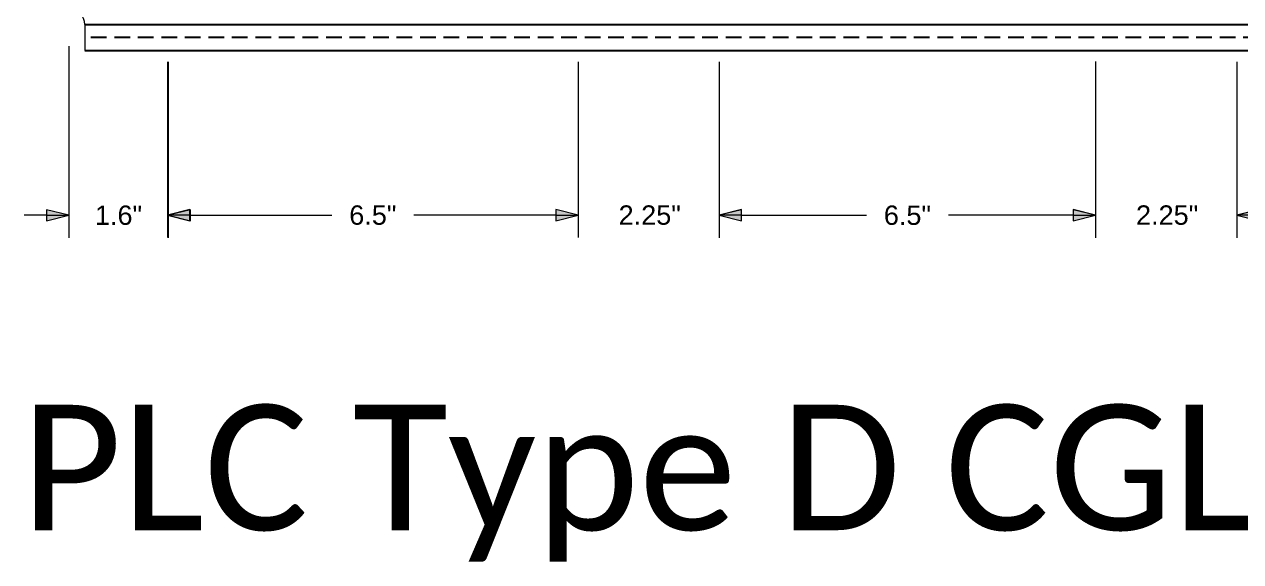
# Model space of a CAD drawing. Header units: inches. Extents: x -38 to 199, y -310 to 64.
# Drawn here: x 150.39 to 169.79, y 17.97 to 26.54 of the extents above; entities that cross this region are included whole.
import ezdxf

# ---------------------------------------------------------------- set-up
doc = ezdxf.new("R2010")
doc.units = ezdxf.units.IN
doc.header["$MEASUREMENT"] = 0
doc.linetypes.add('HIDDEN', pattern=[0.375, 0.25, -0.125])
doc.layers.add('AM_0', color=7, linetype='Continuous', lineweight=30)
doc.layers.add('DIMENSION (ANSI)', color=7, linetype='Continuous', lineweight=9)
doc.layers.add('SYMBOLS', color=3, linetype='Continuous')
doc.styles.add('_ARIAL', font='arial.ttf')
doc.styles.add('Note Text (ANSI)', font='arial.ttf')
doc.styles.get("Standard").update_dxf_attribs({"font": 'arial.ttf'})
doc.dimstyles.new('DIM_0', dxfattribs={"dimscale": 4.75, "dimtxt": 0.065, "dimasz": 0.075, "dimexe": 0.075, "dimexo": 0.125, "dimgap": 0.0625, "dimtad": 0, "dimtih": 1, "dimtoh": 1, "dimrnd": 1e-08, "dimzin": 0, "dimdsep": 46, "dimlunit": 5, "dimtxsty": 'Note Text (ANSI)', "dimblk": 'Filled-1', "dimcen": 0.09, "dimdle": 0.45, "dimclrd": 256, "dimclre": 256, "dimclrt": 256, "dimadec": 0, "dimazin": 1, "dimtm": 1e-09, "dimtfac": 1.263158, "dimtofl": 0, "dimtmove": 0, "dimatfit": 3, "dimfxl": 1, "dimfrac": 2, "dimtolj": 1, "dimtzin": 4, "dimlwd": -1, "dimlwe": -1, "dimarcsym": 0})
doc.dimstyles.get("Standard").update_dxf_attribs({"dimtxt": 0.18, "dimasz": 0.18, "dimexe": 0.18, "dimexo": 0.0625, "dimgap": 0.09, "dimtad": 0, "dimtih": 1, "dimtoh": 1, "dimdec": 4, "dimzin": 0, "dimdsep": 46, "dimtxsty": 'Standard', "dimcen": 0.09, "dimadec": 0, "dimazin": 0, "dimtfac": 1, "dimtdec": 4, "dimtofl": 0, "dimtmove": 0, "dimatfit": 3, "dimfxl": 1, "dimtolj": 1, "dimtzin": 0, "dimarcsym": 0})

# ---------------------------------------------------------------- blocks, each defined once
blk = doc.blocks.new('*D109')
at = {"layer": 'DEFPOINTS', "color": 0, "transparency": 16777216}
for p in [(151.916, 51.533), (152.192, 51.533), (152.192, 26.533)]:
    blk.add_point(p, dxfattribs=at)
at = {"layer": 'AM_0', "color": 3, "transparency": 16777216, "insert": (151.916, 39.033), "char_height": 0.35, "attachment_point": 5, "rotation": 90}
blk.add_mtext('\\A1;1.57"X4"X23"', dxfattribs=at)
blk = doc.blocks.new('_NONE')
at = {"color": 0, "linetype": 'ByBlock'}
blk.add_circle((0, 0), 0.25, dxfattribs=at)
blk = doc.blocks.new('Filled-1')
at = {"color": 0}
for p, q in [((0, 0), (-1, 0.25)), ((-1, 0.25), (-1, -0.25)), ((-1, 0), (0, 0)), ((-1, -0.25), (0, 0))]:
    blk.add_line(p, q, dxfattribs=at)
blk.add_solid([(-1, -0.25), (0, 0), (-1, 0.25)], dxfattribs=at)
blk = doc.blocks.new('*D130')
at = {"layer": 'DEFPOINTS', "color": 0, "transparency": 16777216}
for p in [(151.107, 26.784), (152.687, 26.534), (152.687, 23.491)]:
    blk.add_point(p, dxfattribs=at)
at = {"layer": 'DIMENSION (ANSI)', "transparency": 16777216}
for p, q in [((151.107, 26.19), (151.107, 23.134)), ((152.687, 25.94), (152.687, 23.134)), ((150.751, 23.491), (150.395, 23.491)), ((153.044, 23.491), (153.4, 23.491))]:
    blk.add_line(p, q, dxfattribs=at)
at = {"layer": 'DIMENSION (ANSI)', "transparency": 16777216, "xscale": 0.35625, "yscale": 0.35625, "zscale": 0.35625}
blk.add_blockref('Filled-1', (151.107, 23.491), dxfattribs=at)
at = {"layer": 'DIMENSION (ANSI)', "transparency": 16777216, "xscale": 0.35625, "yscale": 0.35625, "zscale": 0.35625, "rotation": 180}
blk.add_blockref('Filled-1', (152.687, 23.491), dxfattribs=at)
at = {"layer": 'DIMENSION (ANSI)', "transparency": 16777216, "insert": (151.897, 23.491), "char_height": 0.3088, "attachment_point": 5, "style": 'Note Text (ANSI)'}
blk.add_mtext('\\A1;1.6"', dxfattribs=at)
blk = doc.blocks.new('*D110')
at = {"layer": 'DEFPOINTS', "color": 0, "transparency": 16777216}
for p in [(152.677, 26.534), (159.226, 26.534), (159.226, 23.493)]:
    blk.add_point(p, dxfattribs=at)
at = {"layer": 'DIMENSION (ANSI)', "transparency": 16777216}
for p, q in [((152.677, 25.94), (152.677, 23.136)), ((159.226, 25.94), (159.226, 23.136)), ((153.034, 23.493), (155.297, 23.493)), ((158.87, 23.493), (156.607, 23.493))]:
    blk.add_line(p, q, dxfattribs=at)
at = {"layer": 'DIMENSION (ANSI)', "transparency": 16777216, "xscale": 0.35625, "yscale": 0.35625, "zscale": 0.35625, "rotation": 180}
blk.add_blockref('Filled-1', (152.677, 23.493), dxfattribs=at)
at = {"layer": 'DIMENSION (ANSI)', "transparency": 16777216, "xscale": 0.35625, "yscale": 0.35625, "zscale": 0.35625}
blk.add_blockref('Filled-1', (159.226, 23.493), dxfattribs=at)
at = {"layer": 'DIMENSION (ANSI)', "transparency": 16777216, "insert": (155.952, 23.493), "char_height": 0.3088, "attachment_point": 5, "style": 'Note Text (ANSI)'}
blk.add_mtext('\\A1;6.5"', dxfattribs=at)
blk = doc.blocks.new('*D111')
at = {"layer": 'DEFPOINTS', "color": 0, "transparency": 16777216}
for p in [(159.226, 26.534), (161.476, 26.534), (161.476, 23.493)]:
    blk.add_point(p, dxfattribs=at)
at = {"layer": 'DIMENSION (ANSI)', "transparency": 16777216}
for p, q in [((159.226, 25.94), (159.226, 23.136)), ((161.476, 25.94), (161.476, 23.136)), ((158.87, 23.493), (158.514, 23.493)), ((161.832, 23.493), (162.189, 23.493))]:
    blk.add_line(p, q, dxfattribs=at)
at = {"layer": 'DIMENSION (ANSI)', "transparency": 16777216, "xscale": 0.35625, "yscale": 0.35625, "zscale": 0.35625}
blk.add_blockref('Filled-1', (159.226, 23.493), dxfattribs=at)
at = {"layer": 'DIMENSION (ANSI)', "transparency": 16777216, "xscale": 0.35625, "yscale": 0.35625, "zscale": 0.35625, "rotation": 180}
blk.add_blockref('Filled-1', (161.476, 23.493), dxfattribs=at)
at = {"layer": 'DIMENSION (ANSI)', "transparency": 16777216, "insert": (160.367, 23.493), "char_height": 0.3088, "attachment_point": 5, "style": 'Note Text (ANSI)'}
blk.add_mtext('\\A1;2.25"', dxfattribs=at)
blk = doc.blocks.new('*D112')
at = {"layer": 'DEFPOINTS', "color": 0, "transparency": 16777216}
for p in [(161.476, 26.534), (167.476, 26.538), (167.476, 23.491)]:
    blk.add_point(p, dxfattribs=at)
at = {"layer": 'DIMENSION (ANSI)', "transparency": 16777216}
for p, q in [((161.476, 25.94), (161.476, 23.134)), ((167.476, 25.944), (167.476, 23.134)), ((161.832, 23.491), (163.821, 23.491)), ((167.12, 23.491), (165.131, 23.491))]:
    blk.add_line(p, q, dxfattribs=at)
at = {"layer": 'DIMENSION (ANSI)', "transparency": 16777216, "xscale": 0.35625, "yscale": 0.35625, "zscale": 0.35625, "rotation": 180}
blk.add_blockref('Filled-1', (161.476, 23.491), dxfattribs=at)
at = {"layer": 'DIMENSION (ANSI)', "transparency": 16777216, "xscale": 0.35625, "yscale": 0.35625, "zscale": 0.35625}
blk.add_blockref('Filled-1', (167.476, 23.491), dxfattribs=at)
at = {"layer": 'DIMENSION (ANSI)', "transparency": 16777216, "insert": (164.476, 23.491), "char_height": 0.3088, "attachment_point": 5, "style": 'Note Text (ANSI)'}
blk.add_mtext('\\A1;6.5"', dxfattribs=at)
blk = doc.blocks.new('*D113')
at = {"layer": 'DEFPOINTS', "color": 0, "transparency": 16777216}
for p in [(167.476, 26.534), (169.726, 26.534), (169.726, 23.493)]:
    blk.add_point(p, dxfattribs=at)
at = {"layer": 'DIMENSION (ANSI)', "transparency": 16777216}
for p, q in [((167.476, 25.94), (167.476, 23.136)), ((169.726, 25.94), (169.726, 23.136)), ((167.12, 23.493), (166.764, 23.493)), ((170.082, 23.493), (170.439, 23.493))]:
    blk.add_line(p, q, dxfattribs=at)
at = {"layer": 'DIMENSION (ANSI)', "transparency": 16777216, "xscale": 0.35625, "yscale": 0.35625, "zscale": 0.35625}
blk.add_blockref('Filled-1', (167.476, 23.493), dxfattribs=at)
at = {"layer": 'DIMENSION (ANSI)', "transparency": 16777216, "xscale": 0.35625, "yscale": 0.35625, "zscale": 0.35625, "rotation": 180}
blk.add_blockref('Filled-1', (169.726, 23.493), dxfattribs=at)
at = {"layer": 'DIMENSION (ANSI)', "transparency": 16777216, "insert": (168.617, 23.493), "char_height": 0.3088, "attachment_point": 5, "style": 'Note Text (ANSI)'}
blk.add_mtext('\\A1;2.25"', dxfattribs=at)
blk = doc.blocks.new('*D115')
at = {"layer": 'DEFPOINTS', "color": 0, "transparency": 16777216}
for p in [(169.726, 26.534), (175.726, 26.538), (175.726, 23.491)]:
    blk.add_point(p, dxfattribs=at)
at = {"layer": 'DIMENSION (ANSI)', "transparency": 16777216}
for p, q in [((169.726, 25.94), (169.726, 23.134)), ((175.726, 25.944), (175.726, 23.134)), ((170.082, 23.491), (172.071, 23.491)), ((175.37, 23.491), (173.381, 23.491))]:
    blk.add_line(p, q, dxfattribs=at)
at = {"layer": 'DIMENSION (ANSI)', "transparency": 16777216, "xscale": 0.35625, "yscale": 0.35625, "zscale": 0.35625, "rotation": 180}
blk.add_blockref('Filled-1', (169.726, 23.491), dxfattribs=at)
at = {"layer": 'DIMENSION (ANSI)', "transparency": 16777216, "xscale": 0.35625, "yscale": 0.35625, "zscale": 0.35625}
blk.add_blockref('Filled-1', (175.726, 23.491), dxfattribs=at)
at = {"layer": 'DIMENSION (ANSI)', "transparency": 16777216, "insert": (172.726, 23.491), "char_height": 0.3088, "attachment_point": 5, "style": 'Note Text (ANSI)'}
blk.add_mtext('\\A1;6.5"', dxfattribs=at)

msp = doc.modelspace()

# ---------------------------------------------------------------- linework, layer by layer
at = {"color": 7, "linetype": 'Continuous', "lineweight": 15}
msp.add_line((151.35745, 26.53377), (151.35745, 26.11877), dxfattribs=at)
at = {"linetype": 'HIDDEN'}
msp.add_line((184.33024, 26.32627), (151.35745, 26.32627), dxfattribs=at)
msp.add_line((151.35745, 26.11877), (183.99565, 26.11877))
msp.add_lwpolyline([(151.35745, 26.53377), (185.85745, 26.53377)])
at = {"color": 7, "linetype": 'Continuous', "lineweight": 15}
msp.add_arc((151.10745, 26.53377), 0.25, 0, 90, dxfattribs=at)

# ---------------------------------------------------------------- texts
at = {"layer": 'SYMBOLS', "insert": (149.63648, 20.4688), "char_height": 2, "attachment_point": 1, "style": '_ARIAL'}
msp.add_mtext_dynamic_manual_height_columns('\\pxa0.66667,sm1.07917;{\\fCalibri|b0|i0|c0|p34;\\C0; PLC Type D CGL X 6}', width=46.4596414, gutter_width=0.9375, heights=[0], dxfattribs=at)

# ---------------------------------------------------------------- dimensions: what is measured, and where the dimension line sits
at = {"layer": 'AM_0'}
dim = msp.add_linear_dim(base=(151.9156, 51.53283), p1=(152.19167, 26.53283), p2=(152.19167, 51.53283), angle=90, text='1.57"X4"X23"', dimstyle='Standard', override={"dimtxt": 0.35, "dimasz": 0, "dimexe": 0, "dimexo": 0, "dimgap": 0.125, "dimtih": 0, "dimtoh": 0, "dimlunit": 5, "dimpost": '2x3x<>"', "dimblk1": 'NONE', "dimblk2": 'NONE', "dimsah": 1, "dimse1": 1, "dimse2": 1, "dimsd1": 1, "dimsd2": 1, "dimclrd": 256, "dimclre": 256, "dimclrt": 3, "dimtmove": 2, "dimfrac": 2}, dxfattribs=at)
dim.commit()
dim.dimension.update_dxf_attribs({"geometry": '*D109', "text_midpoint": (151.9156, 39.03283)})
at = {"layer": 'DIMENSION (ANSI)'}
dim = msp.add_linear_dim(base=(152.68745, 23.49068), p1=(151.10745, 26.78377), p2=(152.68745, 26.53377), text='1.6"', dimstyle='DIM_0', override={"dimpost": '"', "dimtmove": 1}, dxfattribs=at)
dim.commit()
dim.dimension.update_dxf_attribs({"geometry": '*D130', "text_midpoint": (151.89745, 23.49068), "dimtype": 160})
dim = msp.add_aligned_dim(p1=(152.67745, 26.53377), p2=(159.22622, 26.53377), distance=-3.04117, text='6.5"', dimstyle='DIM_0', override={"dimpost": '"', "dimtmove": 1}, dxfattribs=at)
dim.commit()
dim.dimension.update_dxf_attribs({"geometry": '*D110', "text_midpoint": (155.95184, 23.49261)})
for base, p1, p2, picture, middle in [((161.47622, 23.49261), (159.22622, 26.53377), (161.47622, 26.53377), '*D111', (160.36724, 23.49261)), ((169.72622, 23.49261), (167.47622, 26.53377), (169.72622, 26.53377), '*D113', (168.61724, 23.49261))]:
    dim = msp.add_linear_dim(base=base, p1=p1, p2=p2, angle=0, text='2.25"', dimstyle='DIM_0', override={"dimpost": '"', "dimtmove": 1}, dxfattribs=at)
    dim.commit()
    dim.dimension.update_dxf_attribs({"geometry": picture, "text_midpoint": middle, "dimtype": 161})
for base, p1, p2, picture, middle in [((167.47622, 23.49069), (161.47622, 26.53377), (167.47622, 26.53768), '*D112', (164.47622, 23.49069)), ((175.72622, 23.49069), (169.72622, 26.53377), (175.72622, 26.53768), '*D115', (172.72622, 23.49069))]:
    dim = msp.add_linear_dim(base=base, p1=p1, p2=p2, text='6.5"', dimstyle='DIM_0', override={"dimpost": '"', "dimtmove": 1}, dxfattribs=at)
    dim.commit()
    dim.dimension.update_dxf_attribs({"geometry": picture, "text_midpoint": middle})

doc.saveas('drawing.dxf')
